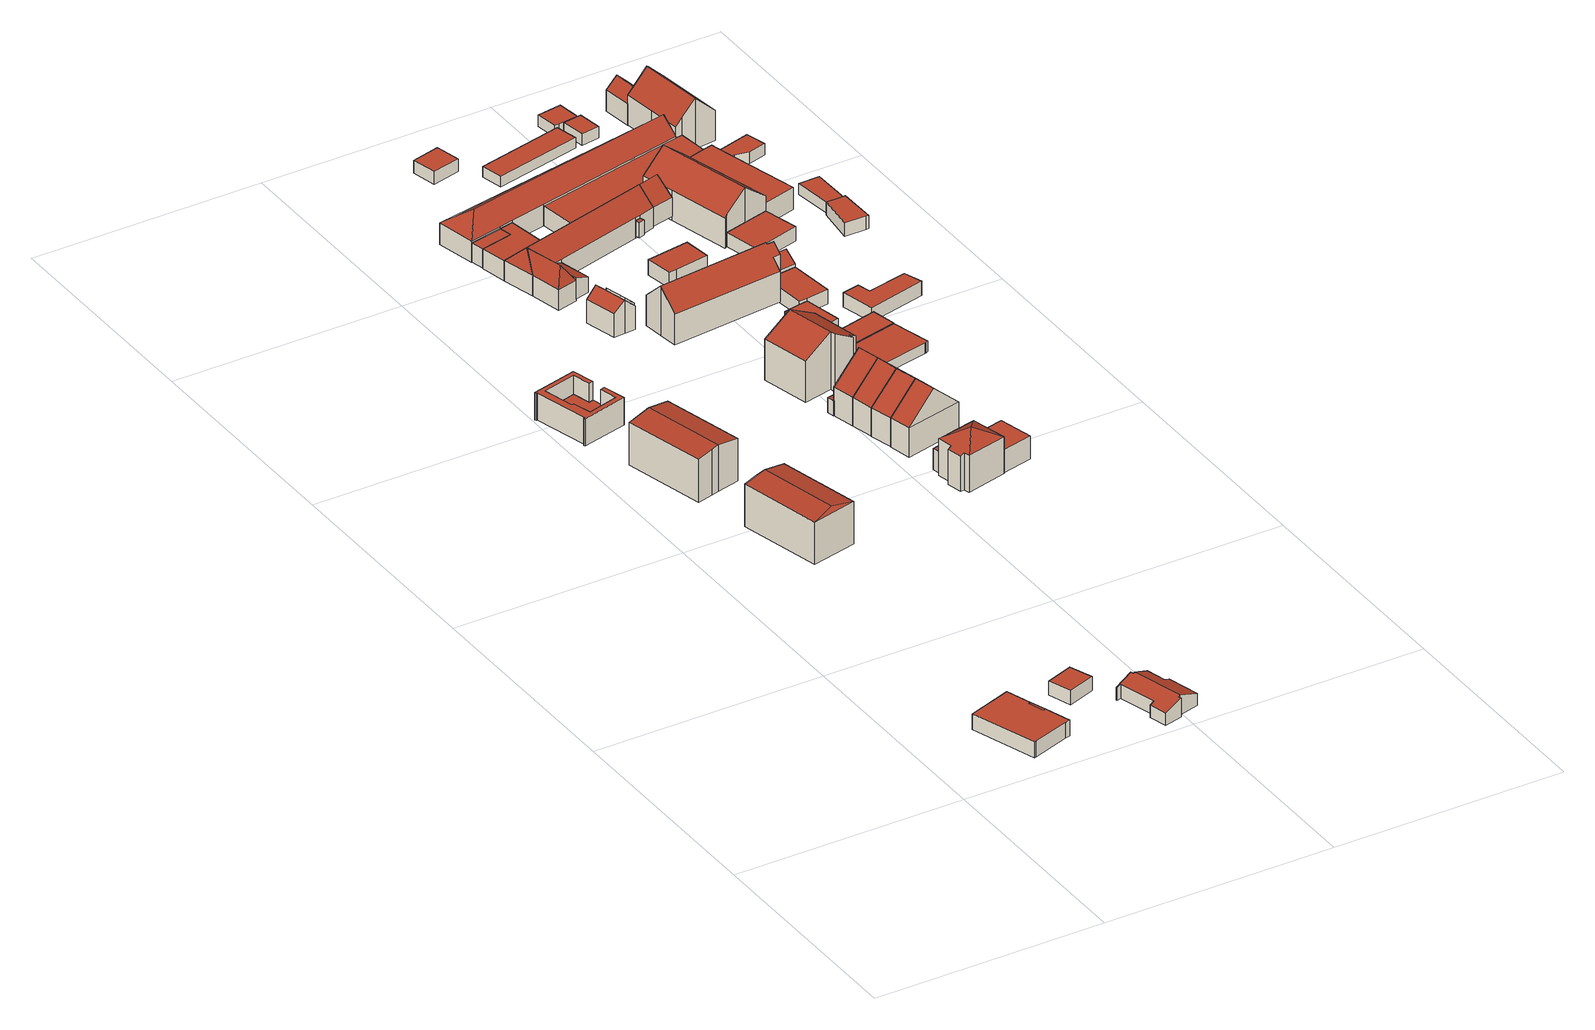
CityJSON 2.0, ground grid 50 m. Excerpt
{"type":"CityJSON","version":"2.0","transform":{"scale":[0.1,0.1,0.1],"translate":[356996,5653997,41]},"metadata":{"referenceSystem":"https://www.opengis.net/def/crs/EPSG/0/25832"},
"CityObjects":{
"building1":{"type":"Building","attributes":{"Gemeindeschluessel":"05315000","Geometrietyp2DReferenz":"3000","function":"31001_3212"},"address":[{"country":"Germany","locality":"Köln","thoroughfareNumber":"19","thoroughfareName":"Ivenshofweg"}],"children":["building1-1","building1-2"]},
"building1-1":{"type":"BuildingPart","attributes":{"roofType":"1000","measuredHeight":3.53,"storeysAboveGround":1},"parents":["building1"],"geometry":[{"type":"Solid","lod":"2","boundaries":[[[[0,1,2,3]],[[4,5,1,0]],[[6,7,8,9]],[[10,11,7,6]],[[12,13,11,10]],[[14,15,13,12]],[[3,2,15,14]],[[12,10,6,9,16,17,4,0,3,14]],[[1,5,18,19,8,7,11,13,15,2]],[[4,17,18,5]],[[17,16,19,18]],[[16,9,8,19]]]],"semantics":{"surfaces":[{"type":"WallSurface"},{"type":"RoofSurface"},{"type":"GroundSurface"},{"type":"ClosureSurface"}],"values":[[0,0,0,0,0,0,0,1,2,3,3,3]]}}]},
"building1-2":{"type":"BuildingPart","attributes":{"roofType":"1000","measuredHeight":3.48,"storeysAboveGround":1},"address":[{"country":"Germany","locality":"Köln","thoroughfareNumber":"19","thoroughfareName":"Ivenshofweg"}],"parents":["building1"],"geometry":[{"type":"Solid","lod":"2","boundaries":[[[[9,8,5,4]],[[9,4,17,16]],[[5,8,19,18]],[[4,5,18,17]],[[16,19,8,9]],[[17,18,19,16]]]],"semantics":{"surfaces":[{"type":"WallSurface"},{"type":"RoofSurface"},{"type":"GroundSurface"},{"type":"ClosureSurface"}],"values":[[0,1,2,3,3,3]]}}]},
"building2":{"type":"Building","attributes":{"Geometrietyp2DReferenz":"3000","Gemeindeschluessel":"05315000","function":"31001_2010","roofType":"1000","measuredHeight":3.09,"storeysAboveGround":1},"address":[{"country":"Germany","locality":"Köln","thoroughfareNumber":"19","thoroughfareName":"Ivenshofweg"}],"geometry":[{"type":"Solid","lod":"2","boundaries":[[[[20,21,22,23]],[[24,25,21,20]],[[26,27,25,24]],[[23,22,27,26]],[[24,20,23,26]],[[21,25,27,22]]]],"semantics":{"surfaces":[{"type":"WallSurface"},{"type":"RoofSurface"},{"type":"GroundSurface"}],"values":[[0,0,0,0,1,2]]}}]},
"building3":{"type":"Building","attributes":{"Geometrietyp2DReferenz":"3000","Gemeindeschluessel":"05315000","function":"31001_1010","roofType":"5000","measuredHeight":10.24,"storeysAboveGround":2},"address":[{"country":"Germany","locality":"Köln","thoroughfareNumber":"43","thoroughfareName":"Merkenicher Hauptstr."}],"geometry":[{"type":"Solid","lod":"2","boundaries":[[[[28,29,30,31]],[[32,33,29,28]],[[34,35,33,32]],[[36,37,35,34]],[[38,39,37,36]],[[40,41,39,38]],[[31,30,41,40]],[[34,32,28,31,42]],[[31,40,42]],[[40,38,36,34,42]],[[29,33,35,37,39,41,30]]]],"semantics":{"surfaces":[{"type":"WallSurface"},{"type":"RoofSurface"},{"type":"GroundSurface"}],"values":[[0,0,0,0,0,0,0,1,1,1,2]]}}]},
"building4":{"type":"Building","attributes":{"Geometrietyp2DReferenz":"3000","Gemeindeschluessel":"05315000","function":"31001_3212","roofType":"3100","measuredHeight":4.35,"storeysAboveGround":1},"address":[{"country":"Germany","locality":"Köln","thoroughfareNumber":"19","thoroughfareName":"Ivenshofweg"}],"geometry":[{"type":"Solid","lod":"2","boundaries":[[[[43,44,45,46]],[[47,48,44,43]],[[49,50,48,47]],[[51,52,50,49]],[[53,54,52,51]],[[55,56,54,53]],[[57,58,56,55]],[[59,60,58,57]],[[61,62,60,59]],[[63,64,62,61]],[[65,66,64,63]],[[67,68,66,65]],[[69,70,68,67]],[[71,72,70,69]],[[73,74,72,71]],[[46,45,74,73]],[[55,53,51,49,47,43,46,73,71,69,67,57]],[[65,63,61,59,57,67]],[[44,48,50,52,54,56,58,60,62,64,66,68,70,72,74,45]]]],"semantics":{"surfaces":[{"type":"WallSurface"},{"type":"RoofSurface"},{"type":"GroundSurface"}],"values":[[0,0,0,0,0,0,0,0,0,0,0,0,0,0,0,0,1,1,2]]}}]},
"building5":{"type":"Building","attributes":{"Geometrietyp2DReferenz":"3000","Gemeindeschluessel":"05315000","function":"31001_1010","roofType":"3100","measuredHeight":10.33,"storeysAboveGround":2},"address":[{"country":"Germany","locality":"Köln","thoroughfareNumber":"45","thoroughfareName":"Merkenicher Hauptstr."}],"geometry":[{"type":"Solid","lod":"2","boundaries":[[[[75,76,77,78]],[[79,80,76,75]],[[81,82,80,79]],[[83,84,82,81]],[[85,86,84,83]],[[87,88,86,85]],[[78,77,88,87]],[[81,79,75,78,83]],[[87,85,83,78]],[[76,80,82,84,86,88,77]]]],"semantics":{"surfaces":[{"type":"WallSurface"},{"type":"RoofSurface"},{"type":"GroundSurface"}],"values":[[0,0,0,0,0,0,0,1,1,2]]}}]},
"building6":{"type":"Building","attributes":{"Gemeindeschluessel":"05315000","Geometrietyp2DReferenz":"3000","function":"31001_1010"},"address":[{"country":"Germany","locality":"Köln","thoroughfareNumber":"45a","thoroughfareName":"Merkenicher Hauptstr."}],"children":["building6-1","building6-2"]},
"building6-1":{"type":"BuildingPart","attributes":{"roofType":"9999","measuredHeight":6,"storeysAboveGround":2},"parents":["building6"],"geometry":[{"type":"MultiSurface","lod":"2","boundaries":[[[89,90,91,92,93,94,95,96,97,98,99,100,101,102,103,104,105,106]],[[104,107,108,105]],[[103,109,107,104]],[[102,110,109,103]],[[101,111,110,102]],[[100,112,111,101]],[[99,113,112,100]],[[114,115,116,113]],[[99,98,117,118]],[[115,119,120,116]],[[98,97,121,117]],[[119,122,123,120]],[[97,96,124,121]],[[122,125,126,123]],[[96,95,127,124]],[[125,128,129,126]],[[95,94,130,127]],[[128,131,132,129]],[[94,93,133,130]],[[131,134,135,132]],[[93,92,136,133]],[[134,137,138,135]],[[92,91,139,136]],[[137,140,141,138]],[[91,90,142,139]],[[89,143,141,90]],[[105,108,144,106]],[[106,144,143,89]],[[118,117,115,114]],[[117,121,119,115]],[[121,124,122,119]],[[124,127,125,122]],[[127,130,128,125]],[[130,133,131,128]],[[133,136,134,131]],[[136,139,137,134]],[[139,142,140,137]],[[107,109,110,111,112,113,116,120,123,126,129,132,135,138,141,143,144,108]]],"semantics":{"surfaces":[{"type":"RoofSurface"},{"type":"WallSurface"},{"type":"GroundSurface"}],"values":[0,1,1,1,1,1,1,1,1,1,1,1,1,1,1,1,1,1,1,1,1,1,1,1,1,1,1,1,1,1,1,1,1,1,1,1,1,2]}}]},
"building6-2":{"type":"BuildingPart","attributes":{"roofType":"9999","measuredHeight":1.88,"storeysAboveGround":2},"address":[{"country":"Germany","locality":"Köln","thoroughfareNumber":"45a","thoroughfareName":"Merkenicher Hauptstr."}],"parents":["building6"],"geometry":[{"type":"Solid","lod":"2","boundaries":[[[[136,139,142,118,117,121,124,127,130,133]],[[142,140,114,118]],[[130,127,125,128]],[[127,124,122,125]],[[124,121,119,122]],[[121,117,115,119]],[[117,118,114,115]],[[142,139,137,140]],[[139,136,134,137]],[[136,133,131,134]],[[133,130,128,131]],[[125,122,119,115,114,140,137,134,131,128]]]],"semantics":{"surfaces":[{"type":"RoofSurface"},{"type":"WallSurface"},{"type":"GroundSurface"}],"values":[[0,1,1,1,1,1,1,1,1,1,1,2]]}}]},
"building7":{"type":"Building","attributes":{"Geometrietyp2DReferenz":"3000","Gemeindeschluessel":"05315000","function":"31001_1131","roofType":"3100","measuredHeight":7.33,"storeysAboveGround":2},"address":[{"country":"Germany","locality":"Köln","thoroughfareNumber":"94","thoroughfareName":"Merkenicher Hauptstr."}],"geometry":[{"type":"Solid","lod":"2","boundaries":[[[[145,146,147,148]],[[149,150,146,145]],[[151,152,150,149]],[[153,154,152,151]],[[155,156,154,153]],[[157,158,156,155]],[[159,160,158,157]],[[148,147,160,159]],[[149,145,148,151]],[[159,157,155,153,151,148]],[[146,150,152,154,156,158,160,147]]]],"semantics":{"surfaces":[{"type":"WallSurface"},{"type":"RoofSurface"},{"type":"GroundSurface"}],"values":[[0,0,0,0,0,0,0,0,1,1,2]]}}]},
"building8":{"type":"Building","attributes":{"Geometrietyp2DReferenz":"3000","Gemeindeschluessel":"05315000","function":"31001_1130","roofType":"1000","measuredHeight":4.16,"storeysAboveGround":1},"address":[{"country":"Germany","locality":"Köln","thoroughfareNumber":"96","thoroughfareName":"Merkenicher Hauptstr."}],"geometry":[{"type":"Solid","lod":"2","boundaries":[[[[161,162,163,164]],[[165,166,162,161]],[[167,168,166,165]],[[164,163,168,167]],[[165,161,164,167]],[[162,166,168,163]]]],"semantics":{"surfaces":[{"type":"WallSurface"},{"type":"RoofSurface"},{"type":"GroundSurface"}],"values":[[0,0,0,0,1,2]]}}]},
"building9":{"type":"Building","attributes":{"Geometrietyp2DReferenz":"3000","Gemeindeschluessel":"05315000","function":"31001_2000","roofType":"2100","measuredHeight":5.79},"address":[{"country":"Germany","locality":"Köln","thoroughfareNumber":"94","thoroughfareName":"Merkenicher Hauptstr."}],"geometry":[{"type":"Solid","lod":"2","boundaries":[[[[169,170,171,172]],[[173,174,170,169]],[[175,176,174,173]],[[172,171,176,175]],[[173,169,172,175]],[[170,174,176,171]]]],"semantics":{"surfaces":[{"type":"WallSurface"},{"type":"RoofSurface"},{"type":"GroundSurface"}],"values":[[0,0,0,0,1,2]]}}]},
"building10":{"type":"Building","attributes":{"Geometrietyp2DReferenz":"3000","Gemeindeschluessel":"05315000","function":"31001_2000","roofType":"1000","measuredHeight":4.63},"address":[{"country":"Germany","locality":"Köln","thoroughfareNumber":"88","thoroughfareName":"Merkenicher Hauptstr."}],"geometry":[{"type":"Solid","lod":"2","boundaries":[[[[177,178,179,180]],[[181,182,178,177]],[[183,184,182,181]],[[180,179,184,183]],[[181,177,180,183]],[[178,182,184,179]]]],"semantics":{"surfaces":[{"type":"WallSurface"},{"type":"RoofSurface"},{"type":"GroundSurface"}],"values":[[0,0,0,0,1,2]]}}]},
"building11":{"type":"Building","attributes":{"Geometrietyp2DReferenz":"3000","Gemeindeschluessel":"05315000","function":"31001_2000","roofType":"2100","measuredHeight":4.62},"address":[{"country":"Germany","locality":"Köln","thoroughfareNumber":"94","thoroughfareName":"Merkenicher Hauptstr."}],"geometry":[{"type":"Solid","lod":"2","boundaries":[[[[185,186,187,188]],[[189,190,186,185]],[[191,192,190,189]],[[188,187,192,191]],[[189,185,188,191]],[[186,190,192,187]]]],"semantics":{"surfaces":[{"type":"WallSurface"},{"type":"RoofSurface"},{"type":"GroundSurface"}],"values":[[0,0,0,0,1,2]]}}]},
"building12":{"type":"Building","attributes":{"Geometrietyp2DReferenz":"3000","Gemeindeschluessel":"05315000","function":"31001_2000","roofType":"1000","measuredHeight":4.35},"address":[{"country":"Germany","locality":"Köln","thoroughfareNumber":"96","thoroughfareName":"Merkenicher Hauptstr."}],"geometry":[{"type":"Solid","lod":"2","boundaries":[[[[164,193,194,161]],[[195,196,193,164]],[[197,198,196,195]],[[199,200,198,197]],[[165,201,200,199]],[[161,194,201,165]],[[199,197,195,164,161,165]],[[193,196,198,200,201,194]]]],"semantics":{"surfaces":[{"type":"WallSurface"},{"type":"RoofSurface"},{"type":"GroundSurface"}],"values":[[0,0,0,0,0,0,1,2]]}}]},
"building13":{"type":"Building","attributes":{"Geometrietyp2DReferenz":"3000","Gemeindeschluessel":"05315000","function":"31001_1110","roofType":"1000","measuredHeight":3.32,"storeysAboveGround":1},"address":[{"country":"Germany","locality":"Köln","thoroughfareNumber":"88d","thoroughfareName":"Merkenicher Hauptstr."}],"geometry":[{"type":"Solid","lod":"2","boundaries":[[[[202,203,204,205]],[[206,207,203,202]],[[208,209,207,206]],[[205,204,209,208]],[[206,202,205,208]],[[203,207,209,204]]]],"semantics":{"surfaces":[{"type":"WallSurface"},{"type":"RoofSurface"},{"type":"GroundSurface"}],"values":[[0,0,0,0,1,2]]}}]},
"building14":{"type":"Building","attributes":{"Geometrietyp2DReferenz":"3000","Gemeindeschluessel":"05315000","function":"31001_1010","roofType":"3500","measuredHeight":10.61,"storeysAboveGround":2},"address":[{"country":"Germany","locality":"Köln","thoroughfareNumber":"88","thoroughfareName":"Merkenicher Hauptstr."}],"geometry":[{"type":"Solid","lod":"2","boundaries":[[[[210,211,212,213]],[[214,215,211,210]],[[216,217,215,214]],[[218,219,217,216]],[[220,221,219,218]],[[222,223,221,220]],[[224,225,223,222]],[[226,227,225,224]],[[228,229,227,226]],[[230,231,229,228]],[[232,233,231,230]],[[213,212,233,232]],[[220,218,216,214,210,213,234]],[[213,232,234]],[[232,230,228,226,234]],[[226,224,222,220,234]],[[211,215,217,219,221,223,225,227,229,231,233,212]]]],"semantics":{"surfaces":[{"type":"WallSurface"},{"type":"RoofSurface"},{"type":"GroundSurface"}],"values":[[0,0,0,0,0,0,0,0,0,0,0,0,1,1,1,1,2]]}}]},
"building15":{"type":"Building","attributes":{"Geometrietyp2DReferenz":"3000","Gemeindeschluessel":"05315000","function":"31001_1010","roofType":"3100","measuredHeight":12.13,"storeysAboveGround":2},"address":[{"country":"Germany","locality":"Köln","thoroughfareNumber":"88a","thoroughfareName":"Merkenicher Hauptstr."}],"geometry":[{"type":"Solid","lod":"2","boundaries":[[[[235,236,237,238]],[[239,240,236,235]],[[241,242,240,239]],[[238,237,242,241]],[[235,243,239]],[[241,244,238]],[[238,244,243,235]],[[239,243,244,241]],[[236,240,242,237]]]],"semantics":{"surfaces":[{"type":"WallSurface"},{"type":"RoofSurface"},{"type":"GroundSurface"}],"values":[[0,0,0,0,0,0,1,1,2]]}}]},
"building16":{"type":"Building","attributes":{"Geometrietyp2DReferenz":"3000","Gemeindeschluessel":"05315000","function":"31001_1010","roofType":"3100","measuredHeight":12.02,"storeysAboveGround":2},"address":[{"country":"Germany","locality":"Köln","thoroughfareNumber":"88b","thoroughfareName":"Merkenicher Hauptstr."}],"geometry":[{"type":"Solid","lod":"2","boundaries":[[[[238,245,246,247]],[[241,248,245,238]],[[249,250,248,241]],[[247,246,250,249]],[[238,244,241]],[[249,251,247]],[[247,251,244,238]],[[241,244,251,249]],[[245,248,250,246]]]],"semantics":{"surfaces":[{"type":"WallSurface"},{"type":"RoofSurface"},{"type":"GroundSurface"}],"values":[[0,0,0,0,0,0,1,1,2]]}}]},
"building17":{"type":"Building","attributes":{"Geometrietyp2DReferenz":"3000","Gemeindeschluessel":"05315000","function":"31001_1010","roofType":"3100","measuredHeight":11.93,"storeysAboveGround":2},"address":[{"country":"Germany","locality":"Köln","thoroughfareNumber":"88c","thoroughfareName":"Merkenicher Hauptstr."}],"geometry":[{"type":"Solid","lod":"2","boundaries":[[[[247,252,253,254]],[[249,255,252,247]],[[256,257,255,249]],[[254,253,257,256]],[[247,251,249]],[[256,258,254]],[[254,258,251,247]],[[249,251,258,256]],[[252,255,257,253]]]],"semantics":{"surfaces":[{"type":"WallSurface"},{"type":"RoofSurface"},{"type":"GroundSurface"}],"values":[[0,0,0,0,0,0,1,1,2]]}}]},
"building18":{"type":"Building","attributes":{"Geometrietyp2DReferenz":"3000","Gemeindeschluessel":"05315000","function":"31001_1010","roofType":"3100","measuredHeight":11.99,"storeysAboveGround":2},"address":[{"country":"Germany","locality":"Köln","thoroughfareNumber":"88d","thoroughfareName":"Merkenicher Hauptstr."}],"geometry":[{"type":"Solid","lod":"2","boundaries":[[[[256,257,259,258]],[[260,261,257,256]],[[262,263,261,260]],[[264,265,263,262]],[[266,267,265,264]],[[254,253,267,266]],[[258,259,253,254]],[[262,260,256,258,264]],[[254,266,264,258]],[[257,261,263,265,267,253,259]]]],"semantics":{"surfaces":[{"type":"WallSurface"},{"type":"RoofSurface"},{"type":"GroundSurface"}],"values":[[0,0,0,0,0,0,0,1,1,2]]}}]},
"building19":{"type":"Building","attributes":{"Geometrietyp2DReferenz":"3000","Gemeindeschluessel":"05315000","function":"31001_1120","roofType":"3100","measuredHeight":12.69,"storeysAboveGround":2},"address":[{"country":"Germany","locality":"Köln","thoroughfareNumber":"90","thoroughfareName":"Merkenicher Hauptstr."}],"geometry":[{"type":"Solid","lod":"2","boundaries":[[[[268,269,270,271]],[[272,273,269,268]],[[274,275,273,272]],[[276,277,275,274]],[[278,279,277,276]],[[280,281,279,278]],[[282,283,281,280]],[[284,285,283,282]],[[271,270,285,284]],[[272,268,271,274]],[[284,282,280,278,276,274,271]],[[269,273,275,277,279,281,283,285,270]]]],"semantics":{"surfaces":[{"type":"WallSurface"},{"type":"RoofSurface"},{"type":"GroundSurface"}],"values":[[0,0,0,0,0,0,0,0,0,1,1,2]]}}]},
"building20":{"type":"Building","attributes":{"Gemeindeschluessel":"05315000","Geometrietyp2DReferenz":"3000","function":"31001_2724"},"address":[{"country":"Germany","locality":"Köln","thoroughfareNumber":"94","thoroughfareName":"Merkenicher Hauptstr."}],"children":["building20-1","building20-2","building20-3"]},
"building20-1":{"type":"BuildingPart","attributes":{"roofType":"5000","measuredHeight":7.96,"storeysAboveGround":1},"parents":["building20"],"geometry":[{"type":"MultiSurface","lod":"2","boundaries":[[[286,287,288,289]],[[290,291,287,286]],[[292,293,294,295]],[[296,297,293,292]],[[298,299,297,296]],[[300,301,299,298]],[[302,303,301,300]],[[304,305,303,302]],[[306,307,305,304]],[[308,309,307,306]],[[304,302,300,298,296,292,310]],[[292,295,310]],[[295,290,286,289,308,306,304,310]],[[288,287,291,294,293,297,299,301,303,305,307,309]],[[311,312,288,309]],[[308,289,313,314]],[[312,311,314,313]],[[295,294,291,290]]],"semantics":{"surfaces":[{"type":"WallSurface"},{"type":"RoofSurface"},{"type":"GroundSurface"},{"type":"ClosureSurface"}],"values":[0,0,0,0,0,0,0,0,0,0,1,1,1,2,0,0,3,3]}}]},
"building20-2":{"type":"BuildingPart","attributes":{"roofType":"3200","measuredHeight":7.96,"storeysAboveGround":1},"parents":["building20"],"geometry":[{"type":"Solid","lod":"2","boundaries":[[[[295,294,315,316]],[[317,318,291,290]],[[316,315,318,317]],[[319,317,290,310]],[[310,295,316,319]],[[290,295,310]],[[316,317,319]],[[294,291,318,315]],[[290,291,294,295]]]],"semantics":{"surfaces":[{"type":"WallSurface"},{"type":"RoofSurface"},{"type":"GroundSurface"},{"type":"ClosureSurface"}],"values":[[0,0,0,1,1,1,1,2,3]]}}]},
"building20-3":{"type":"BuildingPart","attributes":{"roofType":"1000","measuredHeight":3.3,"storeysAboveGround":1},"address":[{"country":"Germany","locality":"Köln","thoroughfareNumber":"94","thoroughfareName":"Merkenicher Hauptstr."}],"parents":["building20"],"geometry":[{"type":"Solid","lod":"2","boundaries":[[[[320,321,311,314]],[[322,323,321,320]],[[313,312,323,322]],[[320,314,313,322]],[[311,321,323,312]],[[313,314,311,312]]]],"semantics":{"surfaces":[{"type":"WallSurface"},{"type":"RoofSurface"},{"type":"GroundSurface"},{"type":"ClosureSurface"}],"values":[[0,0,0,1,2,3]]}}]},
"building21":{"type":"Building","attributes":{"Geometrietyp2DReferenz":"3000","Gemeindeschluessel":"05315000","function":"31001_1010","roofType":"1000","measuredHeight":5.1,"storeysAboveGround":2},"address":[{"country":"Germany","locality":"Köln","thoroughfareNumber":"88","thoroughfareName":"Merkenicher Hauptstr."}],"geometry":[{"type":"Solid","lod":"2","boundaries":[[[[324,325,326,327]],[[328,231,325,324]],[[329,229,231,328]],[[327,326,229,329]],[[328,324,327,329]],[[325,231,229,326]]]],"semantics":{"surfaces":[{"type":"WallSurface"},{"type":"RoofSurface"},{"type":"GroundSurface"}],"values":[[0,0,0,0,1,2]]}}]},
"building22":{"type":"Building","attributes":{"name":"Ivenshof","Geometrietyp2DReferenz":"3000","Gemeindeschluessel":"05315000","function":"31001_1210","roofType":"3100","measuredHeight":10.93,"storeysAboveGround":2},"address":[{"country":"Germany","locality":"Köln","thoroughfareNumber":"94","thoroughfareName":"Merkenicher Hauptstr."}],"geometry":[{"type":"Solid","lod":"2","boundaries":[[[[330,331,332,333]],[[334,335,331,330]],[[336,337,335,334]],[[338,339,337,336]],[[340,341,339,338]],[[342,343,341,340]],[[344,345,343,342]],[[346,347,345,344]],[[348,349,347,346]],[[333,332,349,348]],[[334,330,333,336]],[[348,346,344,342,340,338,336,333]],[[331,335,337,339,341,343,345,347,349,332]]]],"semantics":{"surfaces":[{"type":"WallSurface"},{"type":"RoofSurface"},{"type":"GroundSurface"}],"values":[[0,0,0,0,0,0,0,0,0,0,1,1,2]]}}]},
"building23":{"type":"Building","attributes":{"Geometrietyp2DReferenz":"3000","Gemeindeschluessel":"05315000","function":"31001_2463","roofType":"1000","measuredHeight":2.77,"storeysAboveGround":1},"address":[{"country":"Germany","locality":"Köln","thoroughfareNumber":"96a","thoroughfareName":"Merkenicher Hauptstr."}],"geometry":[{"type":"Solid","lod":"2","boundaries":[[[[350,351,352,353]],[[354,355,351,350]],[[356,357,355,354]],[[353,352,357,356]],[[354,350,353,356]],[[351,355,357,352]]]],"semantics":{"surfaces":[{"type":"WallSurface"},{"type":"RoofSurface"},{"type":"GroundSurface"}],"values":[[0,0,0,0,1,2]]}}]},
"building24":{"type":"Building","attributes":{"Geometrietyp2DReferenz":"3000","Gemeindeschluessel":"05315000","function":"31001_1120","roofType":"1000","measuredHeight":2.53},"address":[{"country":"Germany","locality":"Köln","thoroughfareNumber":"90","thoroughfareName":"Merkenicher Hauptstr."}],"geometry":[{"type":"Solid","lod":"2","boundaries":[[[[358,359,360,361]],[[362,363,359,358]],[[364,279,363,362]],[[365,277,279,364]],[[361,360,277,365]],[[364,362,358,361,365]],[[359,363,279,277,360]]]],"semantics":{"surfaces":[{"type":"WallSurface"},{"type":"RoofSurface"},{"type":"GroundSurface"}],"values":[[0,0,0,0,0,1,2]]}}]},
"building25":{"type":"Building","attributes":{"Geometrietyp2DReferenz":"3000","Gemeindeschluessel":"05315000","function":"51009_1610","roofType":"1000","measuredHeight":3.36},"geometry":[{"type":"Solid","lod":"2","boundaries":[[[[366,367,368,369]],[[370,371,367,366]],[[372,373,371,370]],[[374,375,373,372]],[[369,368,375,374]],[[372,370,366,369,374]],[[367,371,373,375,368]]]],"semantics":{"surfaces":[{"type":"WallSurface"},{"type":"RoofSurface"},{"type":"GroundSurface"}],"values":[[0,0,0,0,0,1,2]]}}]},
"building26":{"type":"Building","attributes":{"Geometrietyp2DReferenz":"3000","Gemeindeschluessel":"05315000","function":"31001_2723","roofType":"1000","measuredHeight":2.24,"storeysAboveGround":1},"address":[{"country":"Germany","locality":"Köln","thoroughfareNumber":"94","thoroughfareName":"Merkenicher Hauptstr."}],"geometry":[{"type":"Solid","lod":"2","boundaries":[[[[376,377,378,379]],[[380,381,377,376]],[[382,383,381,380]],[[384,385,383,382]],[[379,378,385,384]],[[382,380,376,379,384]],[[377,381,383,385,378]]]],"semantics":{"surfaces":[{"type":"WallSurface"},{"type":"RoofSurface"},{"type":"GroundSurface"}],"values":[[0,0,0,0,0,1,2]]}}]},
"building27":{"type":"Building","attributes":{"Geometrietyp2DReferenz":"3000","Gemeindeschluessel":"05315000","function":"31001_2120","roofType":"5000","measuredHeight":7.83,"storeysAboveGround":1},"address":[{"country":"Germany","locality":"Köln","thoroughfareNumber":"96","thoroughfareName":"Merkenicher Hauptstr."}],"geometry":[{"type":"Solid","lod":"2","boundaries":[[[[386,193,196,387]],[[388,389,193,386]],[[390,391,389,388]],[[392,393,391,390]],[[394,395,393,392]],[[396,397,395,394]],[[398,399,397,396]],[[387,196,399,398]],[[394,392,390,400]],[[390,388,400]],[[388,386,387,398,396,394,400]],[[193,389,391,393,395,397,399,196]]]],"semantics":{"surfaces":[{"type":"WallSurface"},{"type":"RoofSurface"},{"type":"GroundSurface"}],"values":[[0,0,0,0,0,0,0,0,1,1,1,2]]}}]},
"building28":{"type":"Building","attributes":{"Geometrietyp2DReferenz":"3000","Gemeindeschluessel":"05315000","function":"31001_2463","roofType":"1000","measuredHeight":2.32,"storeysAboveGround":1},"address":[{"country":"Germany","locality":"Köln","thoroughfareNumber":"90","thoroughfareName":"Merkenicher Hauptstr."}],"geometry":[{"type":"Solid","lod":"2","boundaries":[[[[401,402,403,404]],[[405,406,402,401]],[[407,408,406,405]],[[409,410,408,407]],[[411,412,410,409]],[[413,414,412,411]],[[404,403,414,413]],[[411,409,407,405,401,404,413]],[[402,406,408,410,412,414,403]]]],"semantics":{"surfaces":[{"type":"WallSurface"},{"type":"RoofSurface"},{"type":"GroundSurface"}],"values":[[0,0,0,0,0,0,0,1,2]]}}]},
"building29":{"type":"Building","attributes":{"Geometrietyp2DReferenz":"3000","Gemeindeschluessel":"05315000","function":"31001_2000","roofType":"1000","measuredHeight":2.4,"storeysAboveGround":1},"address":[{"country":"Germany","locality":"Köln","thoroughfareNumber":"90","thoroughfareName":"Merkenicher Hauptstr."}],"geometry":[{"type":"Solid","lod":"2","boundaries":[[[[415,403,416,417]],[[358,414,403,415]],[[361,418,414,358]],[[417,416,418,361]],[[358,415,417,361]],[[403,414,418,416]]]],"semantics":{"surfaces":[{"type":"WallSurface"},{"type":"RoofSurface"},{"type":"GroundSurface"}],"values":[[0,0,0,0,1,2]]}}]},
"building30":{"type":"Building","attributes":{"Geometrietyp2DReferenz":"3000","Gemeindeschluessel":"05315000","function":"31001_2463","roofType":"1000","measuredHeight":3.18,"storeysAboveGround":1},"address":[{"country":"Germany","locality":"Köln","thoroughfareNumber":"94","thoroughfareName":"Merkenicher Hauptstr."}],"geometry":[{"type":"Solid","lod":"2","boundaries":[[[[419,420,421,422]],[[423,424,420,419]],[[425,426,424,423]],[[427,428,426,425]],[[429,430,428,427]],[[431,432,430,429]],[[433,434,432,431]],[[422,421,434,433]],[[431,429,427,425,423,419,422,433]],[[420,424,426,428,430,432,434,421]]]],"semantics":{"surfaces":[{"type":"WallSurface"},{"type":"RoofSurface"},{"type":"GroundSurface"}],"values":[[0,0,0,0,0,0,0,0,1,2]]}}]},
"building31":{"type":"Building","attributes":{"Geometrietyp2DReferenz":"3000","Gemeindeschluessel":"05315000","function":"31001_1210","roofType":"3100","measuredHeight":6.26,"storeysAboveGround":1},"address":[{"country":"Germany","locality":"Köln","thoroughfareNumber":"94","thoroughfareName":"Merkenicher Hauptstr."}],"geometry":[{"type":"Solid","lod":"2","boundaries":[[[[435,436,437,438]],[[439,440,436,435]],[[441,442,440,439]],[[443,444,442,441]],[[445,446,444,443]],[[447,448,446,445]],[[438,437,448,447]],[[441,439,435,443]],[[438,447,445,443,435]],[[436,440,442,444,446,448,437]]]],"semantics":{"surfaces":[{"type":"WallSurface"},{"type":"RoofSurface"},{"type":"GroundSurface"}],"values":[[0,0,0,0,0,0,0,1,1,2]]}}]},
"building32":{"type":"Building","attributes":{"Geometrietyp2DReferenz":"3000","Gemeindeschluessel":"05315000","function":"31001_2463","roofType":"1000","measuredHeight":2.3,"storeysAboveGround":1},"address":[{"country":"Germany","locality":"Köln","thoroughfareNumber":"96a","thoroughfareName":"Merkenicher Hauptstr."}],"geometry":[{"type":"Solid","lod":"2","boundaries":[[[[449,450,451,452]],[[453,454,450,449]],[[455,456,454,453]],[[452,451,456,455]],[[453,449,452,455]],[[450,454,456,451]]]],"semantics":{"surfaces":[{"type":"WallSurface"},{"type":"RoofSurface"},{"type":"GroundSurface"}],"values":[[0,0,0,0,1,2]]}}]},
"building33":{"type":"Building","attributes":{"Geometrietyp2DReferenz":"3000","Gemeindeschluessel":"05315000","function":"31001_2000","roofType":"3100","measuredHeight":7.56},"address":[{"country":"Germany","locality":"Köln","thoroughfareNumber":"94","thoroughfareName":"Merkenicher Hauptstr."}],"geometry":[{"type":"Solid","lod":"2","boundaries":[[[[306,457,458,459]],[[302,460,457,306]],[[461,462,460,302]],[[459,458,462,461]],[[306,463,302]],[[461,464,459]],[[459,464,463,306]],[[302,463,464,461]],[[457,460,462,458]]]],"semantics":{"surfaces":[{"type":"WallSurface"},{"type":"RoofSurface"},{"type":"GroundSurface"}],"values":[[0,0,0,0,0,0,1,1,2]]}}]},
"building34":{"type":"Building","attributes":{"Geometrietyp2DReferenz":"3000","Gemeindeschluessel":"05315000","function":"31001_2000","roofType":"1000","measuredHeight":4.38,"storeysAboveGround":1},"address":[{"country":"Germany","locality":"Köln","thoroughfareNumber":"96","thoroughfareName":"Merkenicher Hauptstr."}],"geometry":[{"type":"Solid","lod":"2","boundaries":[[[[465,466,467,468]],[[469,470,466,465]],[[471,472,470,469]],[[473,474,472,471]],[[475,476,474,473]],[[477,303,476,475]],[[478,301,303,477]],[[479,480,301,478]],[[468,467,480,479]],[[478,477,475,473,471,469,465,468,479]],[[466,470,472,474,476,303,301,480,467]]]],"semantics":{"surfaces":[{"type":"WallSurface"},{"type":"RoofSurface"},{"type":"GroundSurface"}],"values":[[0,0,0,0,0,0,0,0,0,1,2]]}}]},
"building35":{"type":"Building","attributes":{"Geometrietyp2DReferenz":"3000","Gemeindeschluessel":"05315000","function":"31001_2724","roofType":"1000","measuredHeight":3.12,"storeysAboveGround":1},"address":[{"country":"Germany","locality":"Köln","thoroughfareNumber":"94","thoroughfareName":"Merkenicher Hauptstr."}],"geometry":[{"type":"Solid","lod":"2","boundaries":[[[[481,482,483,484]],[[485,486,482,481]],[[487,488,486,485]],[[489,490,488,487]],[[491,492,490,489]],[[484,483,492,491]],[[489,487,485,481,484,491]],[[482,486,488,490,492,483]]]],"semantics":{"surfaces":[{"type":"WallSurface"},{"type":"RoofSurface"},{"type":"GroundSurface"}],"values":[[0,0,0,0,0,0,1,2]]}}]},
"building36":{"type":"Building","attributes":{"Geometrietyp2DReferenz":"3000","Gemeindeschluessel":"05315000","function":"31001_2720","roofType":"1000","measuredHeight":3.11},"address":[{"country":"Germany","locality":"Köln","thoroughfareNumber":"94","thoroughfareName":"Merkenicher Hauptstr."}],"geometry":[{"type":"Solid","lod":"2","boundaries":[[[[493,494,495,496]],[[497,498,494,493]],[[499,500,498,497]],[[496,495,500,499]],[[497,493,496,499]],[[494,498,500,495]]]],"semantics":{"surfaces":[{"type":"WallSurface"},{"type":"RoofSurface"},{"type":"GroundSurface"}],"values":[[0,0,0,0,1,2]]}}]},
"building37":{"type":"Building","attributes":{"Geometrietyp2DReferenz":"3000","Gemeindeschluessel":"05315000","function":"31001_2724","roofType":"3100","measuredHeight":10.83,"storeysAboveGround":1},"address":[{"country":"Germany","locality":"Köln","thoroughfareNumber":"94","thoroughfareName":"Merkenicher Hauptstr."}],"geometry":[{"type":"Solid","lod":"2","boundaries":[[[[501,502,503,504]],[[505,506,502,501]],[[507,508,506,505]],[[509,510,508,507]],[[511,512,510,509]],[[513,514,512,511]],[[515,516,514,513]],[[504,503,516,515]],[[505,501,504,515,513,507]],[[511,509,507,513]],[[502,506,508,510,512,514,516,503]]]],"semantics":{"surfaces":[{"type":"WallSurface"},{"type":"RoofSurface"},{"type":"GroundSurface"}],"values":[[0,0,0,0,0,0,0,0,1,1,2]]}}]},
"building38":{"type":"Building","attributes":{"Geometrietyp2DReferenz":"3000","Gemeindeschluessel":"05315000","function":"31001_2463","roofType":"1000","measuredHeight":2.51,"storeysAboveGround":1},"address":[{"country":"Germany","locality":"Köln","thoroughfareNumber":"96a","thoroughfareName":"Merkenicher Hauptstr."}],"geometry":[{"type":"Solid","lod":"2","boundaries":[[[[517,518,519,520]],[[521,522,518,517]],[[523,524,522,521]],[[525,526,524,523]],[[527,528,526,525]],[[520,519,528,527]],[[525,523,521,517,520,527]],[[518,522,524,526,528,519]]]],"semantics":{"surfaces":[{"type":"WallSurface"},{"type":"RoofSurface"},{"type":"GroundSurface"}],"values":[[0,0,0,0,0,0,1,2]]}}]},
"building39":{"type":"Building","attributes":{"Geometrietyp2DReferenz":"3000","Gemeindeschluessel":"05315000","function":"51009_1611","roofType":"1000","measuredHeight":2.5},"geometry":[{"type":"Solid","lod":"2","boundaries":[[[[529,530,531,532]],[[533,534,530,529]],[[535,536,534,533]],[[532,531,536,535]],[[533,529,532,535]],[[530,534,536,531]]]],"semantics":{"surfaces":[{"type":"WallSurface"},{"type":"RoofSurface"},{"type":"GroundSurface"}],"values":[[0,0,0,0,1,2]]}}]},
"building40":{"type":"Building","attributes":{"Geometrietyp2DReferenz":"3000","Gemeindeschluessel":"05315000","function":"31001_2000","roofType":"1000","measuredHeight":4.89},"address":[{"country":"Germany","locality":"Köln","thoroughfareNumber":"94","thoroughfareName":"Merkenicher Hauptstr."}],"geometry":[{"type":"Solid","lod":"2","boundaries":[[[[469,537,538,471]],[[539,540,537,469]],[[541,542,540,539]],[[543,544,542,541]],[[545,512,544,543]],[[473,510,512,545]],[[471,538,510,473]],[[545,543,541,539,469,471,473]],[[537,540,542,544,512,510,538]]]],"semantics":{"surfaces":[{"type":"WallSurface"},{"type":"RoofSurface"},{"type":"GroundSurface"}],"values":[[0,0,0,0,0,0,0,1,2]]}}]},
"building41":{"type":"Building","attributes":{"Geometrietyp2DReferenz":"3000","Gemeindeschluessel":"05315000","function":"31001_2463","roofType":"1000","measuredHeight":2.93,"storeysAboveGround":1},"address":[{"country":"Germany","locality":"Köln","thoroughfareNumber":"94","thoroughfareName":"Merkenicher Hauptstr."}],"geometry":[{"type":"Solid","lod":"2","boundaries":[[[[546,547,548,549]],[[550,551,547,546]],[[552,553,551,550]],[[554,555,553,552]],[[556,557,555,554]],[[549,548,557,556]],[[554,552,550,546,549,556]],[[547,551,553,555,557,548]]]],"semantics":{"surfaces":[{"type":"WallSurface"},{"type":"RoofSurface"},{"type":"GroundSurface"}],"values":[[0,0,0,0,0,0,1,2]]}}]},
"building42":{"type":"Building","attributes":{"Geometrietyp2DReferenz":"3000","Gemeindeschluessel":"05315000","function":"31001_1130","roofType":"3100","measuredHeight":6.96},"address":[{"country":"Germany","locality":"Köln","thoroughfareNumber":"96","thoroughfareName":"Merkenicher Hauptstr."}],"geometry":[{"type":"Solid","lod":"2","boundaries":[[[[558,559,560,561]],[[562,563,559,558]],[[564,565,563,562]],[[561,560,565,564]],[[558,566,562]],[[564,567,561]],[[561,567,566,558]],[[562,566,567,564]],[[559,563,565,560]]]],"semantics":{"surfaces":[{"type":"WallSurface"},{"type":"RoofSurface"},{"type":"GroundSurface"}],"values":[[0,0,0,0,0,0,1,1,2]]}}]},
"building43":{"type":"Building","attributes":{"Geometrietyp2DReferenz":"3000","Gemeindeschluessel":"05315000","function":"31001_1130","roofType":"3100","measuredHeight":11.1,"storeysAboveGround":2},"address":[{"country":"Germany","locality":"Köln","thoroughfareNumber":"96","thoroughfareName":"Merkenicher Hauptstr."}],"geometry":[{"type":"Solid","lod":"2","boundaries":[[[[568,466,569,570]],[[571,467,466,568]],[[572,573,467,571]],[[574,575,573,572]],[[576,577,575,574]],[[578,579,577,576]],[[580,581,579,578]],[[582,583,581,580]],[[570,569,583,582]],[[574,572,571,568,570,576]],[[582,580,578,576,570]],[[466,467,573,575,577,579,581,583,569]]]],"semantics":{"surfaces":[{"type":"WallSurface"},{"type":"RoofSurface"},{"type":"GroundSurface"}],"values":[[0,0,0,0,0,0,0,0,0,1,1,2]]}}]},
"building44":{"type":"Building","attributes":{"Geometrietyp2DReferenz":"3000","Gemeindeschluessel":"05315000","function":"51009_1610","roofType":"1000","measuredHeight":2.35},"geometry":[{"type":"Solid","lod":"2","boundaries":[[[[584,585,586,587]],[[588,589,585,584]],[[590,591,589,588]],[[587,586,591,590]],[[588,584,587,590]],[[585,589,591,586]]]],"semantics":{"surfaces":[{"type":"WallSurface"},{"type":"RoofSurface"},{"type":"GroundSurface"}],"values":[[0,0,0,0,1,2]]}}]},
"building45":{"type":"Building","attributes":{"Geometrietyp2DReferenz":"3000","Gemeindeschluessel":"05315000","function":"31001_2463","roofType":"1000","measuredHeight":2.53,"storeysAboveGround":1},"address":[{"country":"Germany","locality":"Köln","thoroughfareNumber":"94","thoroughfareName":"Merkenicher Hauptstr."}],"geometry":[{"type":"Solid","lod":"2","boundaries":[[[[592,593,594,595]],[[596,597,593,592]],[[598,599,597,596]],[[600,601,599,598]],[[602,603,601,600]],[[595,594,603,602]],[[600,598,596,592,595,602]],[[593,597,599,601,603,594]]]],"semantics":{"surfaces":[{"type":"WallSurface"},{"type":"RoofSurface"},{"type":"GroundSurface"}],"values":[[0,0,0,0,0,0,1,2]]}}]}
},
"vertices":[
[225,214,53],[225,214,18],[130,182,18],[130,182,53],[243,159,53],[243,159,18],[273,69,53],[273,69,18],[255,125,18],[255,125,53],[263,66,53],[263,66,18],[182,39,53],[182,39,18],[178,38,53],[178,38,18],[249,123,53],[238,157,53],[238,157,18],[249,123,18],
[391,182,48],[391,182,17],[373,232,17],[373,232,48],[332,161,48],[332,161,17],[314,211,48],[314,211,17],
[140,1007,107],[140,1007,14],[182,827,14],[182,827,107],[172,1015,113],[172,1015,14],[190,1019,116],[190,1019,14],[239,1030,107],[239,1030,14],[240,1026,107],[240,1026,14],[281,850,107],[281,850,14],[230,848,116],
[442,46,51],[442,46,20],[432,43,20],[432,43,47],[420,127,51],[420,127,20],[411,125,47],[411,125,20],[410,128,47],[410,128,20],[449,139,62],[449,139,20],[451,133,62],[451,133,20],[454,133,64],[454,133,20],[487,142,51],[487,142,20],[498,100,51],[498,100,20],[511,103,46],[511,103,20],[529,33,46],[529,33,20],[484,21,64],[484,21,20],[480,20,62],[480,20,20],[482,14,62],[482,14,20],[442,4,47],[442,4,20],
[146,1133,113],[146,1133,13],[161,1137,13],[161,1137,116],[111,1124,107],[111,1124,13],[68,1302,107],[68,1302,13],[118,1314,116],[118,1314,13],[168,1327,107],[168,1327,13],[211,1149,107],[211,1149,13],
[136,1431,69],[123,1480,69],[113,1477,69],[123,1439,69],[56,1421,69],[45,1461,69],[40,1460,69],[23,1526,69],[96,1545,69],[106,1506,69],[116,1509,69],[103,1557,69],[4,1532,69],[5,1528,69],[7,1529,69],[38,1410,69],[35,1409,69],[36,1406,69],[38,1410,9],[35,1409,9],[7,1529,9],[5,1528,9],[4,1532,9],[103,1557,9],[116,1509,9],[116,1509,10],[106,1506,10],[106,1506,9],[106,1506,28],[116,1509,28],[96,1545,10],[96,1545,9],[96,1545,28],[23,1526,10],[23,1526,9],[23,1526,28],[40,1460,10],[40,1460,9],[40,1460,28],[45,1461,10],[45,1461,9],[45,1461,28],[56,1421,10],[56,1421,9],[56,1421,28],[123,1439,10],[123,1439,9],[123,1439,28],[113,1477,10],[113,1477,9],[113,1477,28],[123,1480,10],[123,1480,9],[123,1480,28],[136,1431,9],[36,1406,9],
[271,1687,69],[271,1687,17],[295,1689,17],[295,1689,90],[254,1757,69],[254,1757,17],[277,1763,90],[277,1763,17],[300,1768,69],[300,1768,17],[301,1764,69],[301,1764,17],[313,1716,69],[313,1716,17],[319,1690,69],[319,1690,17],
[263,2042,54],[263,2042,12],[257,2069,12],[257,2069,54],[192,2026,54],[192,2026,12],[186,2054,54],[186,2054,12],
[324,1770,53],[324,1770,16],[301,1764,16],[301,1764,74],[336,1722,53],[336,1722,16],[313,1716,74],[313,1716,16],
[579,976,67],[579,976,20],[575,993,20],[575,993,67],[539,967,67],[539,967,20],[536,984,67],[536,984,20],
[296,1915,50],[296,1915,16],[264,1907,16],[264,1907,62],[313,1847,50],[313,1847,16],[282,1839,62],[282,1839,16],
[257,2069,11],[263,2042,11],[287,2076,54],[287,2076,11],[300,1992,54],[300,1992,11],[205,1967,54],[205,1967,11],[192,2026,11],
[512,1247,54],[512,1247,21],[508,1262,21],[508,1262,54],[475,1238,54],[475,1238,21],[471,1253,54],[471,1253,21],
[552,900,97],[552,900,16],[555,888,16],[555,888,97],[543,898,93],[543,898,16],[536,932,93],[536,932,16],[544,934,97],[544,934,16],[537,967,97],[537,967,16],[539,967,97],[539,967,16],[579,976,97],[579,976,16],[626,987,97],[626,987,16],[626,985,97],[626,985,16],[644,911,97],[644,911,16],[644,909,97],[644,909,16],[590,937,122],
[646,1073,84],[646,1073,20],[635,1121,20],[635,1121,84],[520,1044,84],[520,1044,20],[509,1092,84],[509,1092,20],[583,1059,142],[572,1107,142],
[635,1121,21],[624,1170,21],[624,1170,84],[509,1092,21],[497,1141,84],[497,1141,21],[560,1155,142],
[624,1170,22],[612,1219,22],[612,1219,84],[497,1141,22],[486,1189,84],[486,1189,22],[549,1204,142],
[549,1204,22],[475,1238,84],[475,1238,22],[512,1247,118],[512,1247,22],[538,1253,142],[538,1253,22],[601,1267,84],[601,1267,22],
[458,1311,106],[458,1311,16],[521,1325,16],[521,1325,143],[434,1417,106],[434,1417,16],[497,1431,143],[497,1431,16],[560,1446,106],[560,1446,16],[584,1339,106],[584,1339,16],[568,1336,115],[568,1336,16],[570,1324,115],[570,1324,16],[524,1314,143],[524,1314,16],
[296,1915,57],[296,1915,12],[488,1966,12],[488,1966,57],[264,1907,57],[264,1907,12],[203,1967,57],[203,1967,12],[221,1895,12],[221,1895,57],[205,1967,57],[205,1967,12],[300,1992,57],[300,1992,12],[378,2013,57],[378,2013,12],[516,2050,57],[516,2050,12],[526,2014,92],[526,2014,12],[535,1979,57],[535,1979,12],[500,1969,57],[500,1969,12],[234,1937,92],[500,1969,18],[488,1966,18],[488,1966,51],[500,1969,51],
[237,1828,12],[237,1828,57],[282,1839,57],[282,1839,12],[255,1852,92],
[503,1959,51],[503,1959,18],[490,1956,51],[490,1956,18],
[712,927,67],[712,927,16],[694,1001,16],[694,1001,67],[644,911,67],[626,985,67],
[347,1697,80],[347,1697,13],[352,1654,13],[352,1654,122],[593,1723,80],[593,1723,13],[597,1680,122],[597,1680,13],[598,1678,119],[598,1678,13],[614,1679,119],[614,1679,13],[616,1660,100],[616,1660,13],[600,1658,100],[600,1658,13],[602,1637,80],[602,1637,13],[357,1612,80],[357,1612,13],
[331,2340,36],[331,2340,8],[319,2394,8],[319,2394,36],[270,2326,36],[270,2326,8],[258,2379,36],[258,2379,8],
[597,1399,41],[597,1399,16],[586,1451,16],[586,1451,41],[610,1345,41],[610,1345,16],[584,1339,41],[560,1446,41],
[543,1800,46],[543,1800,12],[535,1859,12],[535,1859,46],[470,1789,46],[470,1789,12],[452,1786,46],[452,1786,12],[442,1845,46],[442,1845,12],
[627,1581,37],[627,1581,15],[608,1579,15],[608,1579,37],[644,1499,37],[644,1499,15],[592,1487,37],[592,1487,15],[572,1572,37],[572,1572,15],
[257,2069,58],[287,2076,58],[186,2054,58],[186,2054,11],[168,2139,58],[168,2139,11],[689,2237,58],[689,2237,11],[693,2201,89],[693,2201,11],[698,2166,58],[698,2166,11],[366,2093,58],[366,2093,11],[222,2105,89],
[743,1342,40],[743,1342,17],[721,1427,17],[721,1427,40],[738,1340,40],[738,1340,17],[735,1339,40],[735,1339,17],[617,1314,40],[617,1314,17],[610,1345,40],[610,1345,17],[597,1399,40],[597,1399,17],
[721,1427,41],[709,1480,17],[709,1480,41],[586,1451,17],
[614,1679,43],[614,1679,11],[616,1660,11],[616,1660,43],[664,1685,43],[664,1685,11],[675,1587,43],[675,1587,11],[627,1581,43],[627,1581,11],[608,1579,43],[608,1579,11],[602,1637,43],[602,1637,11],[600,1658,43],[600,1658,11],
[595,1701,73],[595,1701,10],[598,1678,10],[598,1678,50],[593,1723,50],[593,1723,10],[652,1729,50],[652,1729,10],[658,1707,73],[658,1707,10],[664,1685,50],[664,1685,10],[614,1679,50],[614,1679,10],
[558,2293,33],[558,2293,10],[547,2341,10],[547,2341,33],[369,2251,33],[369,2251,10],[359,2298,33],[359,2298,10],
[535,1979,15],[583,1991,15],[583,1991,57],[516,2050,15],[564,2063,57],[564,2063,15],[526,2014,91],[573,2027,91],
[713,2168,55],[713,2168,12],[698,2166,12],[698,2166,55],[721,2105,55],[721,2105,12],[682,2094,55],[682,2094,12],[668,2090,55],[668,2090,12],[564,2063,55],[564,2063,12],[516,2050,55],[378,2013,55],[366,2093,55],[366,2093,12],
[737,1540,45],[737,1540,14],[730,1568,14],[730,1568,45],[824,1558,45],[824,1558,14],[837,1518,45],[837,1518,14],[710,1488,45],[710,1488,14],[692,1560,45],[692,1560,14],
[742,1810,38],[742,1810,7],[723,1886,7],[723,1886,38],[640,1782,38],[640,1782,7],[622,1860,38],[622,1860,7],
[583,1991,72],[583,1991,6],[617,1858,6],[617,1858,71],[564,2063,71],[564,2063,6],[616,2077,115],[616,2077,6],[668,2090,71],[668,2090,6],[723,1886,71],[723,1886,6],[670,1872,115],[670,1872,6],[622,1860,76],[622,1860,6],
[600,2362,31],[600,2362,6],[594,2406,6],[594,2406,31],[600,2357,31],[600,2357,6],[558,2352,31],[558,2352,6],[548,2351,31],[548,2351,6],[541,2399,31],[541,2399,6],
[612,2299,36],[612,2299,11],[604,2351,11],[604,2351,36],[572,2293,36],[572,2293,11],[564,2345,36],[564,2345,11],
[721,2105,6],[682,2094,6],[742,2110,55],[742,2110,6],[749,2081,55],[749,2081,6],[795,1906,55],[795,1906,6],[723,1886,55],
[865,1854,38],[865,1854,9],[835,1854,9],[835,1854,38],[876,1854,38],[876,1854,9],[878,1773,38],[878,1773,9],[872,1773,38],[872,1773,9],[826,1773,38],[826,1773,9],
[729,2314,58],[729,2314,11],[721,2377,11],[721,2377,58],[680,2308,58],[680,2308,11],[672,2371,58],[672,2371,11],[704,2311,81],[697,2374,81],
[713,2168,94],[744,2171,12],[744,2171,123],[698,2166,78],[689,2237,78],[689,2237,12],[680,2308,78],[680,2308,12],[726,2314,123],[726,2314,12],[729,2314,121],[729,2314,12],[773,2320,78],[773,2320,12],[791,2177,78],[791,2177,12],
[876,1857,32],[876,1857,8],[875,1944,8],[875,1944,32],[840,1854,32],[840,1854,8],[829,1943,32],[829,1943,8],
[846,2091,34],[846,2091,9],[834,2135,9],[834,2135,34],[807,2080,34],[807,2080,9],[778,2087,34],[778,2087,9],[749,2081,34],[749,2081,9],[742,2110,34],[742,2110,9]
]}
